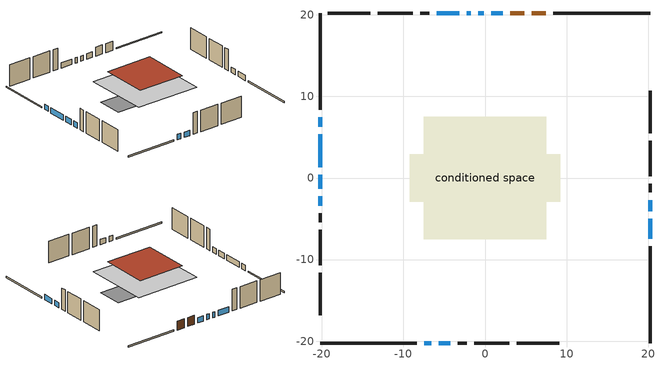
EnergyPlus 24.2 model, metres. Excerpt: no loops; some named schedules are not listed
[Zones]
conditioned space
 floor outside (Floor1 construction): -1.45,-1.45 -1.45,1.45 1.45,1.45 1.45,-1.45 z0
 floor adiabatic (AdiabaticFloorConstruction): -7.49,-7.49 -7.49,7.49 7.49,7.49 7.49,-7.49 z2.44
 floor foundation (Slab1 construction): -9.2,-2.89 -9.2,2.89 9.2,2.89 9.2,-2.89 z0
 wall outside (RimJoist1 construction): 20.22,20.22 8.37,20.22 / -20.22,-20.22 -8.37,-20.22 / -20.22,20.22 -20.22,8.37 / 20.22,-20.22 20.22,-8.37 z0:0.3
 wall outside (AdiabaticWallConstruction 1): 7.44,20.22 5.73,20.22 / 4.8,20.22 3.08,20.22 z0:2.03
 wall outside (AdiabaticWallConstruction): -20.22,7.45 -20.22,6.3 / -20.22,5.37 -20.22,1.31 / 2.15,20.22 0.78,20.22 / -0.15,20.22 -0.83,20.22 / -7.45,-20.22 -6.59,-20.22 / -20.22,0.38 -20.22,-1.34 / -1.76,20.22 -2.22,20.22 / -3.15,20.22 -5.89,20.22 / -5.66,-20.22 -4.29,-20.22 / 20.22,-7.44 20.22,-5.01 / 20.22,-4.08 20.22,-2.7 / -20.22,-2.27 -20.22,-3.41 z0:1.22
 wall outside (Wall1 construction): -6.82,20.22 -7.91,20.22 / -3.36,-20.22 -2.27,-20.22 / -20.22,-4.34 -20.22,-5.43 / 20.22,-1.78 20.22,-0.69 z0:4.88
 wall outside (Wall2 construction): -8.84,20.22 -13.16,20.22 / -1.34,-20.22 2.98,-20.22 / -20.22,-6.36 -20.22,-10.68 / 20.22,0.24 20.22,4.56 z0:4.88
 wall outside (Wall3 construction): -14.09,20.22 -19.29,20.22 / 3.91,-20.22 9.11,-20.22 / -20.22,-11.61 -20.22,-16.81 / 20.22,5.49 20.22,10.7 z0:4.88
 window (WindowConstruction): -20.22,7.44 -20.22,6.3 z0:1.22
 window (WindowConstruction 8): -20.22,5.37 -20.22,1.31 z0:1.22
 window (WindowConstruction 9): 2.15,20.22 0.78,20.22 z0:1.22
 window (WindowConstruction 10): -0.15,20.22 -0.83,20.22 z0:1.22
 window (WindowConstruction 11): -7.44,-20.22 -6.59,-20.22 z0:1.22
 window (WindowConstruction 1): -20.22,0.38 -20.22,-1.34 z0:1.22
 window (WindowConstruction 2): -1.76,20.22 -2.22,20.22 z0:1.22
 window (WindowConstruction 3): -3.15,20.22 -5.89,20.22 z0:1.22
 window (WindowConstruction 4): -5.66,-20.22 -4.29,-20.22 z0:1.22
 window (WindowConstruction 5): 20.22,-7.44 20.22,-5.01 z0:1.22
 window (WindowConstruction 6): 20.22,-4.08 20.22,-2.71 z0:1.22
 window (WindowConstruction 7): -20.22,-2.27 -20.22,-3.41 z0:1.22
 door (Door): 7.44,20.22 5.73,20.22 z0:2.03
 door (Door 1): 4.8,20.22 3.08,20.22 z0:2.03
 ceiling adiabatic (AdiabaticFloorConstruction): 7.49,-7.49 7.49,7.49 -7.49,7.49 -7.49,-7.49 z2.44
 roof outside (Roof1 construction): -5.44,5.44 -5.44,-5.44 5.44,-5.44 5.44,5.44 z4.88
[Building]
Building 1: Terrain=Suburbs
[Site:Location]
Vancouver Intl AP_BC: Latitude {deg}=49.19; Longitude {deg}=-123.18; Time Zone {hr}=-8; Elevation {m}=4; Keep Site Location Information=Yes
[Site:GroundTemperature:Shallow]
8.06451, 6.96315, 6.87495, 7.3976, 9.49575, 11.5841, 13.3946, 14.5416, 14.639, 13.7062, 11.9418, 9.91751
[Site:WaterMainsTemperature]
Calculation Method=Schedule; Temperature Schedule=mains temperature schedule
[Material] Roughness=Rough; Thermal Absorptance=0.9
Name | Thickness {m} | Conductivity {W/m-K} | Density {kg/m3} | Specific Heat {J/kg-K} | Solar Absorptance | Visible Absorptance
asphalt or fiberglass shingles | 0.00635 | 0.162714 | 1121.4 | 1465.45 | 0.4 | 0.4
concrete 4.0 in. | 0.1016 | 1.803125 | 2242.8 | 837.4 | 0.7 | 0.7
door material | 0.04445 | 0.0451087 | 512.64 | 1214.23 | 0.7 | 0.7
floor covering | 0.0127 | 9.015625 | 54.468 | 1339.84 | 0.6 | 0.6
floor covering 1 | 0.0127 | 0.0433444 | 54.468 | 1339.84 | 0.6 | 0.6
floor rigid ins; wall rigid ins | 0.512978 | 0.029427 | 32.04 | 1214.23 | 0.7 | 0.7
floor stud and cavity | 0.0889 | 0.452803 | 50.32683 | 1063.81 | 0.7 | 0.7
floor stud and cavity 1 | 0.1397 | 1.75129 | 37.0049 | 1207.88 | 0.7 | 0.7
furniture material conditioned space 1 | 0.1524 | 0.115458 | 640.8 | 1214.23 | 0.6 | 0.6
gypsum board | 0.0127 | 0.160291 | 801 | 837.4 | 0.6 | 0.6
osb sheathing 0.5 in. | 0.0127 | 0.115458 | 512.64 | 1214.23 | 0.7 | 0.7
osb sheathing 0.75 in. | 0.01905 | 0.115458 | 512.64 | 1214.23 | 0.7 | 0.7
osb sheathing 2.0 in. | 0.0508 | 0.115458 | 512.64 | 1214.23 | 0.7 | 0.7
rim joist stud and cavity | 0.0508 | 0.0451784 | 125.044 | 1163.47 | 0.6 | 0.6
roof stud and cavity | 0.2032 | 0.119346 | 78.34581 | 1123.46 | 0.7 | 0.7
wall stud and cavity | 0.1397 | 0.0890442 | 139.0536 | 1170.24 | 0.7 | 0.7
wall stud and cavity 1 | 0.1397 | 0.0883501 | 139.0536 | 1170.24 | 0.7 | 0.7
wall stud and cavity 2 | 0.1397 | 0.0912985 | 139.0536 | 1170.24 | 0.7 | 0.7
wall stud and cavity 3 | 0.0889 | 0.380278 | 52.3479 | 1209.89 | 0.7 | 0.7
wall stud and cavity 4 | 0.0889 | 0.391764 | 83.0341 | 1211.67 | 0.7 | 0.7
wood siding | 0.0254 | 0.102417 | 544.68 | 1172.36 | 0.4 | 0.4
wood siding 1; wood siding 2; wood siding 3 | 0.0254 | 0.102417 | 544.68 | 1172.36 | 0.7 | 0.7
[WindowMaterial:SimpleGlazingSystem]
Name | U-Factor {W/m2-K} | Solar Heat Gain Coefficient
WindowMaterial | 6.617709 | 0.78
WindowMaterial 1 | 6.59159 | 0.78
WindowMaterial 2 | 6.74774 | 0.74
WindowMaterial 3 | 6.58705 | 0.79
WindowMaterial 4 | 6.52743 | 0.8
WindowMaterial 5 | 6.48484 | 0.82
WindowMaterial 6 | 6.66654 | 0.76
WindowMaterial 7 | 6.63531 | 0.77
[Construction]
AdiabaticFloorConstruction: floor stud and cavity 1, floor rigid ins, osb sheathing 0.75 in., floor covering 1
AdiabaticWallConstruction: wood siding 2, wall rigid ins, wall stud and cavity 3, gypsum board
AdiabaticWallConstruction 1: wood siding 3, wall rigid ins, wall stud and cavity 3, gypsum board
Door; Door 1: door material
Floor1 construction: floor stud and cavity, floor covering
furniture construction conditioned space 1: furniture material conditioned space 1
PartitionWallConstruction: gypsum board, wall stud and cavity 4, gypsum board
RimJoist1 construction: wood siding 1, osb sheathing 2.0 in., rim joist stud and cavity
Roof1 construction: asphalt or fiberglass shingles, osb sheathing 0.75 in., roof stud and cavity, gypsum board
Slab1 construction: concrete 4.0 in.
Wall1 construction: wood siding, osb sheathing 0.5 in., wall stud and cavity, gypsum board
Wall2 construction: wood siding, osb sheathing 0.5 in., wall stud and cavity 1, gypsum board
Wall3 construction: wood siding, osb sheathing 0.5 in., wall stud and cavity 2, gypsum board
WindowConstruction; WindowConstruction 7: WindowMaterial
WindowConstruction 1: WindowMaterial 1
WindowConstruction 10: WindowMaterial 6
WindowConstruction 11: WindowMaterial 7
WindowConstruction 2: WindowMaterial 2
WindowConstruction 3; WindowConstruction 4; WindowConstruction 6; WindowConstruction 9: WindowMaterial 3
WindowConstruction 5: WindowMaterial 4
WindowConstruction 8: WindowMaterial 5
[Zone]
conditioned space: Multiplier=1; Volume {m3}=583.8; Part of Total Floor Area=Yes
[Space]
conditioned space 1: Zone=conditioned space; Volume {m3}=583.8
[SurfaceProperty:ExposedFoundationPerimeter]
Slab1: Exposed Perimeter Calculation Method=TotalExposedPerimeter; Total Exposed Perimeter {m}=48.363
[InternalMass] Zone or ZoneList=conditioned space; Space or SpaceList=conditioned space 1
Name | Construction | Surface Area {m2}
furniture mass conditioned space 1 | furniture construction conditioned space 1 | 135.732
partition wall mass | PartitionWallConstruction | 339.33
[Lights]
interior lighting: Zone or ZoneList or Space or SpaceList=conditioned space 1; Schedule=interior lighting schedule; Design Level Calculation Method=LightingLevel; Lighting Level {W}=343.2; Return Air Fraction=0; Fraction Radiant=0.6; Fraction Visible=0.2; Fraction Replaceable=1
[People]
occupants: Zone or ZoneList or Space or SpaceList=conditioned space 1; Number of People Schedule=occupants schedule; Number of People Calculation Method=People; Number of People=3; Fraction Radiant=0.314171; Sensible Heat Fraction=0.56303; Activity Level Schedule=occupants activity schedule; Carbon Dioxide Generation Rate {m3/s-W}=0; Enable ASHRAE 55 Comfort Warnings=No; Mean Radiant Temperature Calculation Type=EnclosureAveraged
[ElectricEquipment] Zone or ZoneList or Space or SpaceList=conditioned space 1; Design Level Calculation Method=EquipmentLevel
Name | Schedule | Design Level {W} | Fraction Latent | Fraction Radiant | Fraction Lost
clothes dryer | clothes dryer schedule | 140.772 | 0.015 | 0.081 | 0.85
clothes washer | clothes washer schedule | 32.1985 | 0.03 | 0.162 | 0.7
cooking range | cooking range schedule | 215.147 | 0.08 | 0.432 | 0.2
dishwasher | dishwasher schedule | 66.8632 | 0.3 | 0.18 | 0.4
fridge | fridge schedule | 72.9452 | 0 | 0.6 | 0
mech vent house fan | mech vent house fan schedule | 0 | 0 | 0 | 1
mech vent house fan cfis | mech vent house fan cfis schedule | 0 | 0 | 0 | 0
misc plug loads | misc plug loads schedule | 494.7 | 0.045 | 0.513 | 0.1
whole house fan | Always On Discrete | 0 | 0 | 0 | 1
[OtherEquipment] Zone or ZoneList or Space or SpaceList=conditioned space 1; Design Level Calculation Method=EquipmentLevel
Name | Fuel Type | Schedule | Design Level {W} | Fraction Latent | Fraction Radiant | Fraction Lost
clothes dryer 1 | Electricity | clothes dryer schedule | 0 | 0.015 | 0.081 | 0.85
cooking range 1 | Electricity | cooking range schedule | 0 | 0.08 | 0.432 | 0.2
general water use latent | None | general water use schedule | 62.594 | 1 | 0 | 0
general water use sensible | None | general water use schedule | -61.6891 | 0 | 0.6 | 0
mech vent house fan latent load | None | Always On Discrete | 0 | 1 | 0 | 0
mech vent house fan sensible load | None | Always On Discrete | 0 | 0 | 0 | 0
water heater energy adjustment1 | NaturalGas | Always On Discrete | 0.01 | 0 | 0 | 1
[ZoneInfiltration:DesignFlowRate] Zone or ZoneList or Space or SpaceList=conditioned space 1; Schedule=Always On Discrete; Design Flow Rate Calculation Method=Flow/Zone; Design Flow Rate {m3/s}=0
infil flow; natural vent flow; whole house fan flow
[Foundation:Kiva]
Foundation Kiva 1: Initial Indoor Air Temperature {C}=18; Wall Height Above Grade {m}=0.1016; Wall Depth Below Slab {m}=0.2032
[Foundation:Kiva:Settings]
Soil Conductivity {W/m-K}=0.849921; Soil Density {kg/m3}=1842.3; Soil Specific Heat {J/kg-K}=418.7; Ground Solar Absorptivity=0.9; Ground Thermal Absorptivity=0.9; Ground Surface Roughness {m}=0.03; Far-Field Width {m}=40; Deep-Ground Boundary Condition=ZeroFlux; Deep-Ground Depth {m}=40; Minimum Cell Dimension {m}=0.2; Maximum Cell Growth Coefficient=3; Simulation Timestep=Timestep
[Exterior:Lights]
exterior lighting: Schedule=exterior lighting schedule; Design Level {W}=75.6
[Schedule:Day:Interval]
interior lighting schedule day: No, 01:00, 0.108182, 04:00, 0.0901515, 05:00, 0.0991667, 06:00, 0.162273, 07:00, 0.270455, 08:00, 0.342576, 10:00, 0.369621, 11:00, 0.351591, 12:00, 0.333561, 13:00, 0.324545, 14:00, 0.31553, 15:00, 0.333561, 16:00, 0.369621, 17:00, 0.450758, 18:00, 0.585985, 19:00, 0.775303, 20:00, 0.955606, 21:00, 0.991667, 22:00, 0.712197, 23:00, 0.360606, 24:00, 0.162273
interior lighting schedule day 1: No, 01:00, 0.100909, 04:00, 0.0840909, 05:00, 0.0925, 06:00, 0.151364, 07:00, 0.252273, 08:00, 0.319545, 10:00, 0.344773, 11:00, 0.327955, 12:00, 0.311136, 13:00, 0.302727, 14:00, 0.294318, 15:00, 0.311136, 16:00, 0.344773, 17:00, 0.420455, 18:00, 0.546591, 19:00, 0.723182, 20:00, 0.891364, 21:00, 0.925, 22:00, 0.664318, 23:00, 0.336364, 24:00, 0.151364
interior lighting schedule day 2: No, 01:00, 0.0927273, 04:00, 0.0772727, 05:00, 0.085, 06:00, 0.139091, 07:00, 0.231818, 08:00, 0.293636, 10:00, 0.316818, 11:00, 0.301364, 12:00, 0.285909, 13:00, 0.278182, 14:00, 0.270455, 15:00, 0.285909, 16:00, 0.316818, 17:00, 0.386364, 18:00, 0.502273, 19:00, 0.664545, 20:00, 0.819091, 21:00, 0.85, 22:00, 0.610455, 23:00, 0.309091, 24:00, 0.139091
interior lighting schedule day 3: No, 01:00, 0.0845455, 04:00, 0.0704545, 05:00, 0.0775, 06:00, 0.126818, 07:00, 0.211364, 08:00, 0.267727, 10:00, 0.288864, 11:00, 0.274773, 12:00, 0.260682, 13:00, 0.253636, 14:00, 0.246591, 15:00, 0.260682, 16:00, 0.288864, 17:00, 0.352273, 18:00, 0.457955, 19:00, 0.605909, 20:00, 0.746818, 21:00, 0.775, 22:00, 0.556591, 23:00, 0.281818, 24:00, 0.126818
interior lighting schedule day 4: No, 01:00, 0.0763636, 04:00, 0.0636364, 05:00, 0.07, 06:00, 0.114545, 07:00, 0.190909, 08:00, 0.241818, 10:00, 0.260909, 11:00, 0.248182, 12:00, 0.235455, 13:00, 0.229091, 14:00, 0.222727, 15:00, 0.235455, 16:00, 0.260909, 17:00, 0.318182, 18:00, 0.413636, 19:00, 0.547273, 20:00, 0.674545, 21:00, 0.7, 22:00, 0.502727, 23:00, 0.254545, 24:00, 0.114545
interior lighting schedule day 5: No, 01:00, 0.0727273, 04:00, 0.0606061, 05:00, 0.0666667, 06:00, 0.109091, 07:00, 0.181818, 08:00, 0.230303, 10:00, 0.248485, 11:00, 0.236364, 12:00, 0.224242, 13:00, 0.218182, 14:00, 0.212121, 15:00, 0.224242, 16:00, 0.248485, 17:00, 0.30303, 18:00, 0.393939, 19:00, 0.521212, 20:00, 0.642424, 21:00, 0.666667, 22:00, 0.478788, 23:00, 0.242424, 24:00, 0.109091
interior lighting schedule day 6: No, 01:00, 0.0745455, 04:00, 0.0621212, 05:00, 0.0683333, 06:00, 0.111818, 07:00, 0.186364, 08:00, 0.236061, 10:00, 0.254697, 11:00, 0.242273, 12:00, 0.229848, 13:00, 0.223636, 14:00, 0.217424, 15:00, 0.229848, 16:00, 0.254697, 17:00, 0.310606, 18:00, 0.403788, 19:00, 0.534242, 20:00, 0.658485, 21:00, 0.683333, 22:00, 0.490758, 23:00, 0.248485, 24:00, 0.111818
interior lighting schedule default day: No, 24:00, 0
[Schedule:Week:Daily]
interior lighting schedule Week Rule - Jan1-Jan27: interior lighting schedule day, interior lighting schedule day, interior lighting schedule day, interior lighting schedule day, interior lighting schedule day, interior lighting schedule day, interior lighting schedule day, interior lighting schedule default day, interior lighting schedule default day, interior lighting schedule default day, interior lighting schedule default day, interior lighting schedule default day
interior lighting schedule Week Rule - Jan28-Feb3: interior lighting schedule day, interior lighting schedule day, interior lighting schedule day, interior lighting schedule day, interior lighting schedule day 1, interior lighting schedule day 1, interior lighting schedule day 1, interior lighting schedule default day, interior lighting schedule default day, interior lighting schedule default day, interior lighting schedule default day, interior lighting schedule default day
interior lighting schedule Week Rule - Feb4-Feb24: interior lighting schedule day 1, interior lighting schedule day 1, interior lighting schedule day 1, interior lighting schedule day 1, interior lighting schedule day 1, interior lighting schedule day 1, interior lighting schedule day 1, interior lighting schedule default day, interior lighting schedule default day, interior lighting schedule default day, interior lighting schedule default day, interior lighting schedule default day
interior lighting schedule Week Rule - Feb25-Mar3: interior lighting schedule day 1, interior lighting schedule day 1, interior lighting schedule day 1, interior lighting schedule day 1, interior lighting schedule day 2, interior lighting schedule day 2, interior lighting schedule day 2, interior lighting schedule default day, interior lighting schedule default day, interior lighting schedule default day, interior lighting schedule default day, interior lighting schedule default day
interior lighting schedule Week Rule - Mar4-Mar31: interior lighting schedule day 2, interior lighting schedule day 2, interior lighting schedule day 2, interior lighting schedule day 2, interior lighting schedule day 2, interior lighting schedule day 2, interior lighting schedule day 2, interior lighting schedule default day, interior lighting schedule default day, interior lighting schedule default day, interior lighting schedule default day, interior lighting schedule default day
interior lighting schedule Week Rule - Apr1-Apr28: interior lighting schedule day 3, interior lighting schedule day 3, interior lighting schedule day 3, interior lighting schedule day 3, interior lighting schedule day 3, interior lighting schedule day 3, interior lighting schedule day 3, interior lighting schedule default day, interior lighting schedule default day, interior lighting schedule default day, interior lighting schedule default day, interior lighting schedule default day
interior lighting schedule Week Rule - Apr29-May5: interior lighting schedule day 3, interior lighting schedule day 3, interior lighting schedule day 4, interior lighting schedule day 4, interior lighting schedule day 4, interior lighting schedule day 4, interior lighting schedule day 4, interior lighting schedule default day, interior lighting schedule default day, interior lighting schedule default day, interior lighting schedule default day, interior lighting schedule default day
interior lighting schedule Week Rule - May6-May26: interior lighting schedule day 4, interior lighting schedule day 4, interior lighting schedule day 4, interior lighting schedule day 4, interior lighting schedule day 4, interior lighting schedule day 4, interior lighting schedule day 4, interior lighting schedule default day, interior lighting schedule default day, interior lighting schedule default day, interior lighting schedule default day, interior lighting schedule default day
interior lighting schedule Week Rule - May27-Jun2: interior lighting schedule day 4, interior lighting schedule day 4, interior lighting schedule day 4, interior lighting schedule day 4, interior lighting schedule day 4, interior lighting schedule day 5, interior lighting schedule day 5, interior lighting schedule default day, interior lighting schedule default day, interior lighting schedule default day, interior lighting schedule default day, interior lighting schedule default day
interior lighting schedule Week Rule - Jun3-Jun30: interior lighting schedule day 5, interior lighting schedule day 5, interior lighting schedule day 5, interior lighting schedule day 5, interior lighting schedule day 5, interior lighting schedule day 5, interior lighting schedule day 5, interior lighting schedule default day, interior lighting schedule default day, interior lighting schedule default day, interior lighting schedule default day, interior lighting schedule default day
interior lighting schedule Week Rule - Jul1-Jul28: interior lighting schedule day 6, interior lighting schedule day 6, interior lighting schedule day 6, interior lighting schedule day 6, interior lighting schedule day 6, interior lighting schedule day 6, interior lighting schedule day 6, interior lighting schedule default day, interior lighting schedule default day, interior lighting schedule default day, interior lighting schedule default day, interior lighting schedule default day
interior lighting schedule Week Rule - Jul29-Aug4: interior lighting schedule day 6, interior lighting schedule day 6, interior lighting schedule day 6, interior lighting schedule day 7, interior lighting schedule day 7, interior lighting schedule day 7, interior lighting schedule day 7, interior lighting schedule default day, interior lighting schedule default day, interior lighting schedule default day, interior lighting schedule default day, interior lighting schedule default day
interior lighting schedule Week Rule - Aug5-Aug25: interior lighting schedule day 7, interior lighting schedule day 7, interior lighting schedule day 7, interior lighting schedule day 7, interior lighting schedule day 7, interior lighting schedule day 7, interior lighting schedule day 7, interior lighting schedule default day, interior lighting schedule default day, interior lighting schedule default day, interior lighting schedule default day, interior lighting schedule default day
interior lighting schedule Week Rule - Aug26-Sep1: interior lighting schedule day 7, interior lighting schedule day 7, interior lighting schedule day 7, interior lighting schedule day 7, interior lighting schedule day 7, interior lighting schedule day 7, interior lighting schedule day 8, interior lighting schedule default day, interior lighting schedule default day, interior lighting schedule default day, interior lighting schedule default day, interior lighting schedule default day
interior lighting schedule Week Rule - Sep2-Sep29: interior lighting schedule day 8, interior lighting schedule day 8, interior lighting schedule day 8, interior lighting schedule day 8, interior lighting schedule day 8, interior lighting schedule day 8, interior lighting schedule day 8, interior lighting schedule default day, interior lighting schedule default day, interior lighting schedule default day, interior lighting schedule default day, interior lighting schedule default day
interior lighting schedule Week Rule - Sep30-Oct6: interior lighting schedule day 8, interior lighting schedule day 9, interior lighting schedule day 9, interior lighting schedule day 9, interior lighting schedule day 9, interior lighting schedule day 9, interior lighting schedule day 9, interior lighting schedule default day, interior lighting schedule default day, interior lighting schedule default day, interior lighting schedule default day, interior lighting schedule default day
interior lighting schedule Week Rule - Oct7-Oct27: interior lighting schedule day 9, interior lighting schedule day 9, interior lighting schedule day 9, interior lighting schedule day 9, interior lighting schedule day 9, interior lighting schedule day 9, interior lighting schedule day 9, interior lighting schedule default day, interior lighting schedule default day, interior lighting schedule default day, interior lighting schedule default day, interior lighting schedule default day
interior lighting schedule Week Rule - Oct28-Nov3: interior lighting schedule day 9, interior lighting schedule day 9, interior lighting schedule day 9, interior lighting schedule day 9, interior lighting schedule day 10, interior lighting schedule day 10, interior lighting schedule day 10, interior lighting schedule default day, interior lighting schedule default day, interior lighting schedule default day, interior lighting schedule default day, interior lighting schedule default day
interior lighting schedule Week Rule - Nov4-Nov24: interior lighting schedule day 10, interior lighting schedule day 10, interior lighting schedule day 10, interior lighting schedule day 10, interior lighting schedule day 10, interior lighting schedule day 10, interior lighting schedule day 10, interior lighting schedule default day, interior lighting schedule default day, interior lighting schedule default day, interior lighting schedule default day, interior lighting schedule default day
interior lighting schedule Week Rule - Nov25-Dec1: interior lighting schedule day 10, interior lighting schedule day 10, interior lighting schedule day 10, interior lighting schedule day 10, interior lighting schedule day 10, interior lighting schedule day 10, interior lighting schedule day 11, interior lighting schedule default day, interior lighting schedule default day, interior lighting schedule default day, interior lighting schedule default day, interior lighting schedule default day
interior lighting schedule Week Rule - Dec2-Dec31: interior lighting schedule day 11, interior lighting schedule day 11, interior lighting schedule day 11, interior lighting schedule day 11, interior lighting schedule day 11, interior lighting schedule day 11, interior lighting schedule day 11, interior lighting schedule default day, interior lighting schedule default day, interior lighting schedule default day, interior lighting schedule default day, interior lighting schedule default day
occupants schedule Week Rule - Jan1-Dec31: occupants schedule day, occupants schedule day, occupants schedule day, occupants schedule day, occupants schedule day, occupants schedule day, occupants schedule day, occupants schedule default day, occupants schedule default day, occupants schedule default day, occupants schedule default day, occupants schedule default day
clothes dryer schedule Week Rule - Jan1-Dec31: clothes dryer schedule day, clothes dryer schedule day, clothes dryer schedule day, clothes dryer schedule day, clothes dryer schedule day, clothes dryer schedule day, clothes dryer schedule day, clothes dryer schedule default day, clothes dryer schedule default day, clothes dryer schedule default day, clothes dryer schedule default day, clothes dryer schedule default day
clothes washer schedule Week Rule - Jan1-Dec31: clothes washer schedule day, clothes washer schedule day, clothes washer schedule day, clothes washer schedule day, clothes washer schedule day, clothes washer schedule day, clothes washer schedule day, clothes washer schedule default day, clothes washer schedule default day, clothes washer schedule default day, clothes washer schedule default day, clothes washer schedule default day
cooking range schedule Week Rule - Jan1-Dec31: cooking range schedule day, cooking range schedule day, cooking range schedule day, cooking range schedule day, cooking range schedule day, cooking range schedule day, cooking range schedule day, cooking range schedule default day, cooking range schedule default day, cooking range schedule default day, cooking range schedule default day, cooking range schedule default day
dishwasher schedule Week Rule - Jan1-Dec31: dishwasher schedule day, dishwasher schedule day, dishwasher schedule day, dishwasher schedule day, dishwasher schedule day, dishwasher schedule day, dishwasher schedule day, dishwasher schedule default day, dishwasher schedule default day, dishwasher schedule default day, dishwasher schedule default day, dishwasher schedule default day
misc plug loads schedule Week Rule - Jan1-Dec31: misc plug loads schedule day, misc plug loads schedule day, misc plug loads schedule day, misc plug loads schedule day, misc plug loads schedule day, misc plug loads schedule day, misc plug loads schedule day, misc plug loads schedule default day, misc plug loads schedule default day, misc plug loads schedule default day, misc plug loads schedule default day, misc plug loads schedule default day
general water use schedule Week Rule - Jan1-Dec31: general water use schedule day, general water use schedule day, general water use schedule day, general water use schedule day, general water use schedule day, general water use schedule day, general water use schedule day, general water use schedule default day, general water use schedule default day, general water use schedule default day, general water use schedule default day, general water use schedule default day
exterior lighting schedule Week Rule - Jan1-Jan27: exterior lighting schedule day, exterior lighting schedule day, exterior lighting schedule day, exterior lighting schedule day, exterior lighting schedule day, exterior lighting schedule day, exterior lighting schedule day, exterior lighting schedule default day, exterior lighting schedule default day, exterior lighting schedule default day, exterior lighting schedule default day, exterior lighting schedule default day
exterior lighting schedule Week Rule - Jan28-Feb3: exterior lighting schedule day, exterior lighting schedule day, exterior lighting schedule day, exterior lighting schedule day, exterior lighting schedule day 1, exterior lighting schedule day 1, exterior lighting schedule day 1, exterior lighting schedule default day, exterior lighting schedule default day, exterior lighting schedule default day, exterior lighting schedule default day, exterior lighting schedule default day
exterior lighting schedule Week Rule - Feb4-Feb24: exterior lighting schedule day 1, exterior lighting schedule day 1, exterior lighting schedule day 1, exterior lighting schedule day 1, exterior lighting schedule day 1, exterior lighting schedule day 1, exterior lighting schedule day 1, exterior lighting schedule default day, exterior lighting schedule default day, exterior lighting schedule default day, exterior lighting schedule default day, exterior lighting schedule default day
exterior lighting schedule Week Rule - Feb25-Mar3: exterior lighting schedule day 1, exterior lighting schedule day 1, exterior lighting schedule day 1, exterior lighting schedule day 1, exterior lighting schedule day 2, exterior lighting schedule day 2, exterior lighting schedule day 2, exterior lighting schedule default day, exterior lighting schedule default day, exterior lighting schedule default day, exterior lighting schedule default day, exterior lighting schedule default day
exterior lighting schedule Week Rule - Mar4-Mar31: exterior lighting schedule day 2, exterior lighting schedule day 2, exterior lighting schedule day 2, exterior lighting schedule day 2, exterior lighting schedule day 2, exterior lighting schedule day 2, exterior lighting schedule day 2, exterior lighting schedule default day, exterior lighting schedule default day, exterior lighting schedule default day, exterior lighting schedule default day, exterior lighting schedule default day
exterior lighting schedule Week Rule - Apr1-Apr28: exterior lighting schedule day 3, exterior lighting schedule day 3, exterior lighting schedule day 3, exterior lighting schedule day 3, exterior lighting schedule day 3, exterior lighting schedule day 3, exterior lighting schedule day 3, exterior lighting schedule default day, exterior lighting schedule default day, exterior lighting schedule default day, exterior lighting schedule default day, exterior lighting schedule default day
exterior lighting schedule Week Rule - Apr29-May5: exterior lighting schedule day 3, exterior lighting schedule day 3, exterior lighting schedule day 4, exterior lighting schedule day 4, exterior lighting schedule day 4, exterior lighting schedule day 4, exterior lighting schedule day 4, exterior lighting schedule default day, exterior lighting schedule default day, exterior lighting schedule default day, exterior lighting schedule default day, exterior lighting schedule default day
exterior lighting schedule Week Rule - May6-May26: exterior lighting schedule day 4, exterior lighting schedule day 4, exterior lighting schedule day 4, exterior lighting schedule day 4, exterior lighting schedule day 4, exterior lighting schedule day 4, exterior lighting schedule day 4, exterior lighting schedule default day, exterior lighting schedule default day, exterior lighting schedule default day, exterior lighting schedule default day, exterior lighting schedule default day
exterior lighting schedule Week Rule - May27-Jun2: exterior lighting schedule day 4, exterior lighting schedule day 4, exterior lighting schedule day 4, exterior lighting schedule day 4, exterior lighting schedule day 4, exterior lighting schedule day 5, exterior lighting schedule day 5, exterior lighting schedule default day, exterior lighting schedule default day, exterior lighting schedule default day, exterior lighting schedule default day, exterior lighting schedule default day
exterior lighting schedule Week Rule - Jun3-Jun30: exterior lighting schedule day 5, exterior lighting schedule day 5, exterior lighting schedule day 5, exterior lighting schedule day 5, exterior lighting schedule day 5, exterior lighting schedule day 5, exterior lighting schedule day 5, exterior lighting schedule default day, exterior lighting schedule default day, exterior lighting schedule default day, exterior lighting schedule default day, exterior lighting schedule default day
exterior lighting schedule Week Rule - Jul1-Jul28: exterior lighting schedule day 6, exterior lighting schedule day 6, exterior lighting schedule day 6, exterior lighting schedule day 6, exterior lighting schedule day 6, exterior lighting schedule day 6, exterior lighting schedule day 6, exterior lighting schedule default day, exterior lighting schedule default day, exterior lighting schedule default day, exterior lighting schedule default day, exterior lighting schedule default day
exterior lighting schedule Week Rule - Jul29-Aug4: exterior lighting schedule day 6, exterior lighting schedule day 6, exterior lighting schedule day 6, exterior lighting schedule day 7, exterior lighting schedule day 7, exterior lighting schedule day 7, exterior lighting schedule day 7, exterior lighting schedule default day, exterior lighting schedule default day, exterior lighting schedule default day, exterior lighting schedule default day, exterior lighting schedule default day
exterior lighting schedule Week Rule - Aug5-Aug25: exterior lighting schedule day 7, exterior lighting schedule day 7, exterior lighting schedule day 7, exterior lighting schedule day 7, exterior lighting schedule day 7, exterior lighting schedule day 7, exterior lighting schedule day 7, exterior lighting schedule default day, exterior lighting schedule default day, exterior lighting schedule default day, exterior lighting schedule default day, exterior lighting schedule default day
exterior lighting schedule Week Rule - Aug26-Sep1: exterior lighting schedule day 7, exterior lighting schedule day 7, exterior lighting schedule day 7, exterior lighting schedule day 7, exterior lighting schedule day 7, exterior lighting schedule day 7, exterior lighting schedule day 8, exterior lighting schedule default day, exterior lighting schedule default day, exterior lighting schedule default day, exterior lighting schedule default day, exterior lighting schedule default day
exterior lighting schedule Week Rule - Sep2-Sep29: exterior lighting schedule day 8, exterior lighting schedule day 8, exterior lighting schedule day 8, exterior lighting schedule day 8, exterior lighting schedule day 8, exterior lighting schedule day 8, exterior lighting schedule day 8, exterior lighting schedule default day, exterior lighting schedule default day, exterior lighting schedule default day, exterior lighting schedule default day, exterior lighting schedule default day
exterior lighting schedule Week Rule - Sep30-Oct6: exterior lighting schedule day 8, exterior lighting schedule day 9, exterior lighting schedule day 9, exterior lighting schedule day 9, exterior lighting schedule day 9, exterior lighting schedule day 9, exterior lighting schedule day 9, exterior lighting schedule default day, exterior lighting schedule default day, exterior lighting schedule default day, exterior lighting schedule default day, exterior lighting schedule default day
exterior lighting schedule Week Rule - Oct7-Oct27: exterior lighting schedule day 9, exterior lighting schedule day 9, exterior lighting schedule day 9, exterior lighting schedule day 9, exterior lighting schedule day 9, exterior lighting schedule day 9, exterior lighting schedule day 9, exterior lighting schedule default day, exterior lighting schedule default day, exterior lighting schedule default day, exterior lighting schedule default day, exterior lighting schedule default day
exterior lighting schedule Week Rule - Oct28-Nov3: exterior lighting schedule day 9, exterior lighting schedule day 9, exterior lighting schedule day 9, exterior lighting schedule day 9, exterior lighting schedule day 10, exterior lighting schedule day 10, exterior lighting schedule day 10, exterior lighting schedule default day, exterior lighting schedule default day, exterior lighting schedule default day, exterior lighting schedule default day, exterior lighting schedule default day
exterior lighting schedule Week Rule - Nov4-Nov24: exterior lighting schedule day 10, exterior lighting schedule day 10, exterior lighting schedule day 10, exterior lighting schedule day 10, exterior lighting schedule day 10, exterior lighting schedule day 10, exterior lighting schedule day 10, exterior lighting schedule default day, exterior lighting schedule default day, exterior lighting schedule default day, exterior lighting schedule default day, exterior lighting schedule default day
exterior lighting schedule Week Rule - Nov25-Dec1: exterior lighting schedule day 10, exterior lighting schedule day 10, exterior lighting schedule day 10, exterior lighting schedule day 10, exterior lighting schedule day 10, exterior lighting schedule day 10, exterior lighting schedule day 11, exterior lighting schedule default day, exterior lighting schedule default day, exterior lighting schedule default day, exterior lighting schedule default day, exterior lighting schedule default day
exterior lighting schedule Week Rule - Dec2-Dec31: exterior lighting schedule day 11, exterior lighting schedule day 11, exterior lighting schedule day 11, exterior lighting schedule day 11, exterior lighting schedule day 11, exterior lighting schedule day 11, exterior lighting schedule day 11, exterior lighting schedule default day, exterior lighting schedule default day, exterior lighting schedule default day, exterior lighting schedule default day, exterior lighting schedule default day
[Schedule:Year]
interior lighting schedule: interior lighting schedule Week Rule - Jan1-Jan27, 1, 1, 1, 27, interior lighting schedule Week Rule - Jan28-Feb3, 1, 28, 2, 3, interior lighting schedule Week Rule - Feb4-Feb24, 2, 4, 2, 24, interior lighting schedule Week Rule - Feb25-Mar3, 2, 25, 3, 3, interior lighting schedule Week Rule - Mar4-Mar31, 3, 4, 3, 31, interior lighting schedule Week Rule - Apr1-Apr28, 4, 1, 4, 28, interior lighting schedule Week Rule - Apr29-May5, 4, 29, 5, 5, interior lighting schedule Week Rule - May6-May26, 5, 6, 5, 26, interior lighting schedule Week Rule - May27-Jun2, 5, 27, 6, 2, interior lighting schedule Week Rule - Jun3-Jun30, 6, 3, 6, 30, interior lighting schedule Week Rule - Jul1-Jul28, 7, 1, 7, 28, interior lighting schedule Week Rule - Jul29-Aug4, 7, 29, 8, 4, interior lighting schedule Week Rule - Aug5-Aug25, 8, 5, 8, 25, interior lighting schedule Week Rule - Aug26-Sep1, 8, 26, 9, 1, interior lighting schedule Week Rule - Sep2-Sep29, 9, 2, 9, 29, interior lighting schedule Week Rule - Sep30-Oct6, 9, 30, 10, 6, interior lighting schedule Week Rule - Oct7-Oct27, 10, 7, 10, 27, interior lighting schedule Week Rule - Oct28-Nov3, 10, 28, 11, 3, interior lighting schedule Week Rule - Nov4-Nov24, 11, 4, 11, 24, interior lighting schedule Week Rule - Nov25-Dec1, 11, 25, 12, 1, interior lighting schedule Week Rule - Dec2-Dec31, 12, 2, 12, 31
occupants schedule: occupants schedule Week Rule - Jan1-Dec31, 1, 1, 12, 31
clothes dryer schedule: clothes dryer schedule Week Rule - Jan1-Dec31, 1, 1, 12, 31
clothes washer schedule: clothes washer schedule Week Rule - Jan1-Dec31, 1, 1, 12, 31
cooking range schedule: cooking range schedule Week Rule - Jan1-Dec31, 1, 1, 12, 31
dishwasher schedule: dishwasher schedule Week Rule - Jan1-Dec31, 1, 1, 12, 31
misc plug loads schedule: misc plug loads schedule Week Rule - Jan1-Dec31, 1, 1, 12, 31
general water use schedule: general water use schedule Week Rule - Jan1-Dec31, 1, 1, 12, 31
exterior lighting schedule: exterior lighting schedule Week Rule - Jan1-Jan27, 1, 1, 1, 27, exterior lighting schedule Week Rule - Jan28-Feb3, 1, 28, 2, 3, exterior lighting schedule Week Rule - Feb4-Feb24, 2, 4, 2, 24, exterior lighting schedule Week Rule - Feb25-Mar3, 2, 25, 3, 3, exterior lighting schedule Week Rule - Mar4-Mar31, 3, 4, 3, 31, exterior lighting schedule Week Rule - Apr1-Apr28, 4, 1, 4, 28, exterior lighting schedule Week Rule - Apr29-May5, 4, 29, 5, 5, exterior lighting schedule Week Rule - May6-May26, 5, 6, 5, 26, exterior lighting schedule Week Rule - May27-Jun2, 5, 27, 6, 2, exterior lighting schedule Week Rule - Jun3-Jun30, 6, 3, 6, 30, exterior lighting schedule Week Rule - Jul1-Jul28, 7, 1, 7, 28, exterior lighting schedule Week Rule - Jul29-Aug4, 7, 29, 8, 4, exterior lighting schedule Week Rule - Aug5-Aug25, 8, 5, 8, 25, exterior lighting schedule Week Rule - Aug26-Sep1, 8, 26, 9, 1, exterior lighting schedule Week Rule - Sep2-Sep29, 9, 2, 9, 29, exterior lighting schedule Week Rule - Sep30-Oct6, 9, 30, 10, 6, exterior lighting schedule Week Rule - Oct7-Oct27, 10, 7, 10, 27, exterior lighting schedule Week Rule - Oct28-Nov3, 10, 28, 11, 3, exterior lighting schedule Week Rule - Nov4-Nov24, 11, 4, 11, 24, exterior lighting schedule Week Rule - Nov25-Dec1, 11, 25, 12, 1, exterior lighting schedule Week Rule - Dec2-Dec31, 12, 2, 12, 31
[Schedule:Constant]
Name | Hourly Value
occupants activity schedule | 117.228
fridge schedule | 0
mech vent house fan schedule; mech vent house fan cfis schedule; Always On Discrete | 1
[Schedule:Compact]
mains temperature schedule: Through: 01/01, For: AllDays, Until: 24:00, 11.375, Through: 01/02, For: AllDays, Until: 24:00, 11.3367, Through: 01/03, For: AllDays, Until: 24:00, 11.2994, Through: 01/04, For: AllDays, Until: 24:00, 11.2628, Through: 01/05, For: AllDays, Until: 24:00, 11.2267, Through: 01/06, For: AllDays, Until: 24:00, 11.1917, Through: 01/07, For: AllDays, Until: 24:00, 11.1578, Through: 01/08, For: AllDays, Until: 24:00, 11.1244, Through: 01/09, For: AllDays, Until: 24:00, 11.0917, Through: 01/10, For: AllDays, Until: 24:00, 11.06, Through: 01/11, For: AllDays, Until: 24:00, 11.0289, Through: 01/12, For: AllDays, Until: 24:00, 10.9989, Through: 01/13, For: AllDays, Until: 24:00, 10.97, Through: 01/14, For: AllDays, Until: 24:00, 10.9417, Through: 01/15, For: AllDays, Until: 24:00, 10.9139, Through: 01/16, For: AllDays, Until: 24:00, 10.8878, Through: 01/17, For: AllDays, Until: 24:00, 10.8622, Through: 01/18, For: AllDays, Until: 24:00, 10.8372, Through: 01/19, For: AllDays, Until: 24:00, 10.8133, Through: 01/20, For: AllDays, Until: 24:00, 10.7906, Through: 01/21, For: AllDays, Until: 24:00, 10.7683, Through: 01/22, For: AllDays, Until: 24:00, 10.7478, Through: 01/23, For: AllDays, Until: 24:00, 10.7272, Through: 01/24, For: AllDays, Until: 24:00, 10.7083, Through: 01/25, For: AllDays, Until: 24:00, 10.69, Through: 01/26, For: AllDays, Until: 24:00, 10.6728, Through: 01/27, For: AllDays, Until: 24:00, 10.6567, Through: 01/28, For: AllDays, Until: 24:00, 10.6411, Through: 01/29, For: AllDays, Until: 24:00, 10.6267, Through: 01/30, For: AllDays, Until: 24:00, 10.6133, Through: 01/31, For: AllDays, Until: 24:00, 10.6011, Through: 02/01, For: AllDays, Until: 24:00, 10.59, Through: 02/02, For: AllDays, Until: 24:00, 10.5794, Through: 02/03, For: AllDays, Until: 24:00, 10.57, Through: 02/04, For: AllDays, Until: 24:00, 10.5617, Through: 02/05, For: AllDays, Until: 24:00, 10.5539, Through: 02/06, For: AllDays, Until: 24:00, 10.5478, Through: 02/07, For: AllDays, Until: 24:00, 10.5422, Through: 02/08, For: AllDays, Until: 24:00, 10.5378, Through: 02/09, For: AllDays, Until: 24:00, 10.5339, Through: 02/10, For: AllDays, Until: 24:00, 10.5317, Through: 02/11, For: AllDays, Until: 24:00, 10.53, Through: 02/12, For: AllDays, Until: 24:00, 10.53, Through: 02/13, For: AllDays, Until: 24:00, 10.5306, Through: 02/14, For: AllDays, Until: 24:00, 10.5317, Through: 02/15, For: AllDays, Until: 24:00, 10.5344, Through: 02/16, For: AllDays, Until: 24:00, 10.5378, Through: 02/17, For: AllDays, Until: 24:00, 10.5428, Through: 02/18, For: AllDays, Until: 24:00, 10.5483, Through: 02/19, For: AllDays, Until: 24:00, 10.5544, Through: 02/20, For: AllDays, Until: 24:00, 10.5622, Through: 02/21, For: AllDays, Until: 24:00, 10.5706, Through: 02/22, For: AllDays, Until: 24:00, 10.5806, Through: 02/23, For: AllDays, Until: 24:00, 10.5911, Through: 02/24, For: AllDays, Until: 24:00, 10.6022, Through: 02/25, For: AllDays, Until: 24:00, 10.615, Through: 02/26, For: AllDays, Until: 24:00, 10.6283, Through: 02/27, For: AllDays, Until: 24:00, 10.6428, Through: 02/28, For: AllDays, Until: 24:00, 10.6583, Through: 03/01, For: AllDays, Until: 24:00, 10.6744, Through: 03/02, For: AllDays, Until: 24:00, 10.6917, Through: 03/03, For: AllDays, Until: 24:00, 10.71, Through: 03/04, For: AllDays, Until: 24:00, 10.7294, Through: 03/05, For: AllDays, Until: 24:00, 10.7494, Through: 03/06, For: AllDays, Until: 24:00, 10.7706, Through: 03/07, For: AllDays, Until: 24:00, 10.7928, Through: 03/08, For: AllDays, Until: 24:00, 10.8161, Through: 03/09, For: AllDays, Until: 24:00, 10.84, Through: 03/10, For: AllDays, Until: 24:00, 10.8644, Through: 03/11, For: AllDays, Until: 24:00, 10.8906, Through: 03/12, For: AllDays, Until: 24:00, 10.9167, Through: 03/13, For: AllDays, Until: 24:00, 10.9444, Through: 03/14, For: AllDays, Until: 24:00, 10.9728, Through: 03/15, For: AllDays, Until: 24:00, 11.0022, Through: 03/16, For: AllDays, Until: 24:00, 11.0322, Through: 03/17, For: AllDays, Until: 24:00, 11.0633, Through: 03/18, For: AllDays, Until: 24:00, 11.095, Through: 03/19, For: AllDays, Until: 24:00, 11.1278, Through: 03/20, For: AllDays, Until: 24:00, 11.1611, Through: 03/21, For: AllDays, Until: 24:00, 11.1956, Through: 03/22, For: AllDays, Until: 24:00, 11.2306, Through: 03/23, For: AllDays, Until: 24:00, 11.2667, Through: 03/24, For: AllDays, Until: 24:00, 11.3033, Through: 03/25, For: AllDays, Until: 24:00, 11.3406, Through: 03/26, For: AllDays, Until: 24:00, 11.3789, Through: 03/27, For: AllDays, Until: 24:00, 11.4178, Through: 03/28, For: AllDays, Until: 24:00, 11.4572, Through: 03/29, For: AllDays, Until: 24:00, 11.4978, Through: 03/30, For: AllDays, Until: 24:00, 11.5389, Through: 03/31, For: AllDays, Until: 24:00, 11.5811, Through: 04/01, For: AllDays, Until: 24:00, 11.6233, Through: 04/02, For: AllDays, Until: 24:00, 11.6667, Through: 04/03, For: AllDays, Until: 24:00, 11.7106, Through: 04/04, For: AllDays, Until: 24:00, 11.755, Through: 04/05, For: AllDays, Until: 24:00, 11.8006, Through: 04/06, For: AllDays, Until: 24:00, 11.8461, Through: 04/07, For: AllDays, Until: 24:00, 11.8928, Through: 04/08, For: AllDays, Until: 24:00, 11.9394, Through: 04/09, For: AllDays, Until: 24:00, 11.9872, Through: 04/10, For: AllDays, Until: 24:00, 12.0356, Through: 04/11, For: AllDays, Until: 24:00, 12.0844, Through: 04/12, For: AllDays, Until: 24:00, 12.1333, Through: 04/13, For: AllDays, Until: 24:00, 12.1833, Through: 04/14, For: AllDays, Until: 24:00, 12.2339, Through: 04/15, For: AllDays, Until: 24:00, 12.2844, Through: 04/16, For: AllDays, Until: 24:00, 12.3361, Through: 04/17, For: AllDays, Until: 24:00, 12.3878, Through: 04/18, For: AllDays, Until: 24:00, 12.44, Through: 04/19, For: AllDays, Until: 24:00, 12.4928, Through: 04/20, For: AllDays, Until: 24:00, 12.5456, Through: 04/21, For: AllDays, Until: 24:00, 12.5994, Through: 04/22, For: AllDays, Until: 24:00, 12.6533, Through: 04/23, For: AllDays, Until: 24:00, 12.7072, Through: 04/24, For: AllDays, Until: 24:00, 12.7622, Through: 04/25, For: AllDays, Until: 24:00, 12.8172, Through: 04/26, For: AllDays, Until: 24:00, 12.8722, Through: 04/27, For: AllDays, Until: 24:00, 12.9278, Through: 04/28, For: AllDays, Until: 24:00, 12.9839, Through: 04/29, For: AllDays, Until: 24:00, 13.04, Through: 04/30, For: AllDays, Until: 24:00, 13.0961, Through: 05/01, For: AllDays, Until: 24:00, 13.1533, Through: 05/02, For: AllDays, Until: 24:00, 13.21, Through: 05/03, For: AllDays, Until: 24:00, 13.2672, Through: 05/04, For: AllDays, Until: 24:00, 13.3244, Through: 05/05, For: AllDays, Until: 24:00, 13.3817, Through: 05/06, For: AllDays, Until: 24:00, 13.4394, Through: 05/07, For: AllDays, Until: 24:00, 13.4972, Through: 05/08, For: AllDays, Until: 24:00, 13.555, Through: 05/09, For: AllDays, Until: 24:00, 13.6133, Through: 05/10, For: AllDays, Until: 24:00, 13.6711, Through: 05/11, For: AllDays, Until: 24:00, 13.7294, Through: 05/12, For: AllDays, Until: 24:00, 13.7878, Through: 05/13, For: AllDays, Until: 24:00, 13.8461, Through: 05/14, For: AllDays, Until: 24:00, 13.9044, Through: 05/15, For: AllDays, Until: 24:00, 13.9628, Through: 05/16, For: AllDays, Until: 24:00, 14.0211, Through: 05/17, For: AllDays, Until: 24:00, 14.0789, Through: 05/18, For: AllDays, Until: 24:00, 14.1372, Through: 05/19, For: AllDays, Until: 24:00, 14.1956, Through: 05/20, For: AllDays, Until: 24:00, 14.2533, Through: 05/21, For: AllDays, Until: 24:00, 14.3117, Through: 05/22, For: AllDays, Until: 24:00, 14.3694, Through: 05/23, For: AllDays, Until: 24:00, 14.4272, Through: 05/24, For: AllDays, Until: 24:00, 14.4844, Through: 05/25, For: AllDays, Until: 24:00, 14.5422, Through: 05/26, For: AllDays, Until: 24:00, 14.5994, Through: 05/27, For: AllDays, Until: 24:00, 14.6561, Through: 05/28, For: AllDays, Until: 24:00, 14.7128, Through: 05/29, For: AllDays, Until: 24:00, 14.7694, Through: 05/30, For: AllDays, Until: 24:00, 14.8261, Through: 05/31, For: AllDays, Until: 24:00, 14.8817, Through: 06/01, For: AllDays, Until: 24:00, 14.9378, Through: 06/02, For: AllDays, Until: 24:00, 14.9933, Through: 06/03, For: AllDays, Until: 24:00, 15.0483, Through: 06/04, For: AllDays, Until: 24:00, 15.1028, Through: 06/05, For: AllDays, Until: 24:00, 15.1572, Through: 06/06, For: AllDays, Until: 24:00, 15.2117, Through: 06/07, For: AllDays, Until: 24:00, 15.265, Through: 06/08, For: AllDays, Until: 24:00, 15.3183, Through: 06/09, For: AllDays, Until: 24:00, 15.3711, Through: 06/10, For: AllDays, Until: 24:00, 15.4239, Through: 06/11, For: AllDays, Until: 24:00, 15.4756, Through: 06/12, For: AllDays, Until: 24:00, 15.5272, Through: 06/13, For: AllDays, Until: 24:00, 15.5783, Through: 06/14, For: AllDays, Until: 24:00, 15.6289, Through: 06/15, For: AllDays, Until: 24:00, 15.6789, Through: 06/16, For: AllDays, Until: 24:00, 15.7283, Through: 06/17, For: AllDays, Until: 24:00, 15.7772, Through: 06/18, For: AllDays, Until: 24:00, 15.8261, Through: 06/19, For: AllDays, Until: 24:00, 15.8739, Through: 06/20, For: AllDays, Until: 24:00, 15.9211, Through: 06/21, For: AllDays, Until: 24:00, 15.9678, Through: 06/22, For: AllDays, Until: 24:00, 16.0139, Through: 06/23, For: AllDays, Until: 24:00, 16.0594, Through: 06/24, For: AllDays, Until: 24:00, 16.1044, Through: 06/25, For: AllDays, Until: 24:00, 16.1483, Through: 06/26, For: AllDays, Until: 24:00, 16.1922, Through: 06/27, For: AllDays, Until: 24:00, 16.235, Through: 06/28, For: AllDays, Until: 24:00, 16.2772, Through: 06/29, For: AllDays, Until: 24:00, 16.3183, Through: 06/30, For: AllDays, Until: 24:00, 16.3594, Through: 07/01, For: AllDays, Until: 24:00, 16.3994, Through: 07/02, For: AllDays, Until: 24:00, 16.4389, Through: 07/03, For: AllDays, Until: 24:00, 16.4772, Through: 07/04, For: AllDays, Until: 24:00, 16.515, Through: 07/05, For: AllDays, Until: 24:00, 16.5522, Through: 07/06, For: AllDays, Until: 24:00, 16.5883, Through: 07/07, For: AllDays, Until: 24:00, 16.6239, Through: 07/08, For: AllDays, Until: 24:00, 16.6583, Through: 07/09, For: AllDays, Until: 24:00, 16.6922, Through: 07/10, For: AllDays, Until: 24:00, 16.7256, Through: 07/11, For: AllDays, Until: 24:00, 16.7578, Through: 07/12, For: AllDays, Until: 24:00, 16.7889, Through: 07/13, For: AllDays, Until: 24:00, 16.8194, Through: 07/14, For: AllDays, Until: 24:00, 16.8489, Through: 07/15, For: AllDays, Until: 24:00, 16.8778, Through: 07/16, For: AllDays, Until: 24:00, 16.9056, Through: 07/17, For: AllDays, Until: 24:00, 16.9328, Through: 07/18, For: AllDays, Until: 24:00, 16.9589, Through: 07/19, For: AllDays, Until: 24:00, 16.9839, Through: 07/20, For: AllDays, Until: 24:00, 17.0083, Through: 07/21, For: AllDays, Until: 24:00, 17.0317, Through: 07/22, For: AllDays, Until: 24:00, 17.0544, Through: 07/23, For: AllDays, Until: 24:00, 17.0761, Through: 07/24, For: AllDays, Until: 24:00, 17.0967, Through: 07/25, For: AllDays, Until: 24:00, 17.1161, Through: 07/26, For: AllDays, Until: 24:00, 17.135, Through: 07/27, For: AllDays, Until: 24:00, 17.1528, Through: 07/28, For: AllDays, Until: 24:00, 17.1694, Through: 07/29, For: AllDays, Until: 24:00, 17.1856, Through: 07/30, For: AllDays, Until: 24:00, 17.2, Through: 07/31, For: AllDays, Until: 24:00, 17.2144, Through: 08/01, For: AllDays, Until: 24:00, 17.2272, Through: 08/02, For: AllDays, Until: 24:00, 17.2389, Through: 08/03, For: AllDays, Until: 24:00, 17.25, Through: 08/04, For: AllDays, Until: 24:00, 17.26, Through: 08/05, For: AllDays, Until: 24:00, 17.2689, Through: 08/06, For: AllDays, Until: 24:00, 17.2772, Through: 08/07, For: AllDays, Until: 24:00, 17.2839, Through: 08/08, For: AllDays, Until: 24:00, 17.29, Through: 08/09, For: AllDays, Until: 24:00, 17.295, Through: 08/10, For: AllDays, Until: 24:00, 17.2989, Through: 08/11, For: AllDays, Until: 24:00, 17.3022, Through: 08/12, For: AllDays, Until: 24:00, 17.3039, Through: 08/13, For: AllDays, Until: 24:00, 17.305, Through: 08/14, For: AllDays, Until: 24:00, 17.305, Through: 08/15, For: AllDays, Until: 24:00, 17.3039, Through: 08/16, For: AllDays, Until: 24:00, 17.3022, Through: 08/17, For: AllDays, Until: 24:00, 17.2989, Through: 08/18, For: AllDays, Until: 24:00, 17.295, Through: 08/19, For: AllDays, Until: 24:00, 17.29, Through: 08/20, For: AllDays, Until: 24:00, 17.2839, Through: 08/21, For: AllDays, Until: 24:00, 17.2772, Through: 08/22, For: AllDays, Until: 24:00, 17.2689, Through: 08/23, For: AllDays, Until: 24:00, 17.26, Through: 08/24, For: AllDays, Until: 24:00, 17.25, Through: 08/25, For: AllDays, Until: 24:00, 17.2394, Through: 08/26, For: AllDays, Until: 24:00, 17.2272, Through: 08/27, For: AllDays, Until: 24:00, 17.2144, Through: 08/28, For: AllDays, Until: 24:00, 17.2006, Through: 08/29, For: AllDays, Until: 24:00, 17.1856, Through: 08/30, For: AllDays, Until: 24:00, 17.1694, Through: 08/31, For: AllDays, Until: 24:00, 17.1528, Through: 09/01, For: AllDays, Until: 24:00, 17.135, Through: 09/02, For: AllDays, Until: 24:00, 17.1161, Through: 09/03, For: AllDays, Until: 24:00, 17.0967, Through: 09/04, For: AllDays, Until: 24:00, 17.0761, Through: 09/05, For: AllDays, Until: 24:00, 17.0544, Through: 09/06, For: AllDays, Until: 24:00, 17.0322, Through: 09/07, For: AllDays, Until: 24:00, 17.0089, Through: 09/08, For: AllDays, Until: 24:00, 16.9844, Through: 09/09, For: AllDays, Until: 24:00, 16.9589, Through: 09/10, For: AllDays, Until: 24:00, 16.9328, Through: 09/11, For: AllDays, Until: 24:00, 16.9061, Through: 09/12, For: AllDays, Until: 24:00, 16.8783, Through: 09/13, For: AllDays, Until: 24:00, 16.8494, Through: 09/14, For: AllDays, Until: 24:00, 16.8194, Through: 09/15, For: AllDays, Until: 24:00, 16.7894, Through: 09/16, For: AllDays, Until: 24:00, 16.7578, Through: 09/17, For: AllDays, Until: 24:00, 16.7256, Through: 09/18, For: AllDays, Until: 24:00, 16.6928, Through: 09/19, For: AllDays, Until: 24:00, 16.6589, Through: 09/20, For: AllDays, Until: 24:00, 16.6239, Through: 09/21, For: AllDays, Until: 24:00, 16.5889, Through: 09/22, For: AllDays, Until: 24:00, 16.5522, Through: 09/23, For: AllDays, Until: 24:00, 16.5156, Through: 09/24, For: AllDays, Until: 24:00, 16.4778, Through: 09/25, For: AllDays, Until: 24:00, 16.4389, Through: 09/26, For: AllDays, Until: 24:00, 16.3994, Through: 09/27, For: AllDays, Until: 24:00, 16.3594, Through: 09/28, For: AllDays, Until: 24:00, 16.3189, Through: 09/29, For: AllDays, Until: 24:00, 16.2772, Through: 09/30, For: AllDays, Until: 24:00, 16.235, Through: 10/01, For: AllDays, Until: 24:00, 16.1922, Through: 10/02, For: AllDays, Until: 24:00, 16.1489, Through: 10/03, For: AllDays, Until: 24:00, 16.1044, Through: 10/04, For: AllDays, Until: 24:00, 16.06, Through: 10/05, For: AllDays, Until: 24:00, 16.0144, Through: 10/06, For: AllDays, Until: 24:00, 15.9683, Through: 10/07, For: AllDays, Until: 24:00, 15.9217, Through: 10/08, For: AllDays, Until: 24:00, 15.8744, Through: 10/09, For: AllDays, Until: 24:00, 15.8261, Through: 10/10, For: AllDays, Until: 24:00, 15.7778, Through: 10/11, For: AllDays, Until: 24:00, 15.7289, Through: 10/12, For: AllDays, Until: 24:00, 15.6794, Through: 10/13, For: AllDays, Until: 24:00, 15.6294, Through: 10/14, For: AllDays, Until: 24:00, 15.5789, Through: 10/15, For: AllDays, Until: 24:00, 15.5278, Through: 10/16, For: AllDays, Until: 24:00, 15.4761, Through: 10/17, For: AllDays, Until: 24:00, 15.4244, Through: 10/18, For: AllDays, Until: 24:00, 15.3717, Through: 10/19, For: AllDays, Until: 24:00, 15.3189, Through: 10/20, For: AllDays, Until: 24:00, 15.2656, Through: 10/21, For: AllDays, Until: 24:00, 15.2117, Through: 10/22, For: AllDays, Until: 24:00, 15.1578, Through: 10/23, For: AllDays, Until: 24:00, 15.1033, Through: 10/24, For: AllDays, Until: 24:00, 15.0489, Through: 10/25, For: AllDays, Until: 24:00, 14.9933, Through: 10/26, For: AllDays, Until: 24:00, 14.9383, Through: 10/27, For: AllDays, Until: 24:00, 14.8822, Through: 10/28, For: AllDays, Until: 24:00, 14.8261, Through: 10/29, For: AllDays, Until: 24:00, 14.77, Through: 10/30, For: AllDays, Until: 24:00, 14.7133, Through: 10/31, For: AllDays, Until: 24:00, 14.6567, Through: 11/01, For: AllDays, Until: 24:00, 14.5994, Through: 11/02, For: AllDays, Until: 24:00, 14.5428, Through: 11/03, For: AllDays, Until: 24:00, 14.485, Through: 11/04, For: AllDays, Until: 24:00, 14.4278, Through: 11/05, For: AllDays, Until: 24:00, 14.37, Through: 11/06, For: AllDays, Until: 24:00, 14.3122, Through: 11/07, For: AllDays, Until: 24:00, 14.2539, Through: 11/08, For: AllDays, Until: 24:00, 14.1961, Through: 11/09, For: AllDays, Until: 24:00, 14.1378, Through: 11/10, For: AllDays, Until: 24:00, 14.0794, Through: 11/11, For: AllDays, Until: 24:00, 14.0217, Through: 11/12, For: AllDays, Until: 24:00, 13.9633, Through: 11/13, For: AllDays, Until: 24:00, 13.905, Through: 11/14, For: AllDays, Until: 24:00, 13.8467, Through: 11/15, For: AllDays, Until: 24:00, 13.7883, Through: 11/16, For: AllDays, Until: 24:00, 13.73, Through: 11/17, For: AllDays, Until: 24:00, 13.6717, Through: 11/18, For: AllDays, Until: 24:00, 13.6139, Through: 11/19, For: AllDays, Until: 24:00, 13.5556, Through: 11/20, For: AllDays, Until: 24:00, 13.4978, Through: 11/21, For: AllDays, Until: 24:00, 13.44, Through: 11/22, For: AllDays, Until: 24:00, 13.3822, Through: 11/23, For: AllDays, Until: 24:00, 13.325, Through: 11/24, For: AllDays, Until: 24:00, 13.2678, Through: 11/25, For: AllDays, Until: 24:00, 13.2106, Through: 11/26, For: AllDays, Until: 24:00, 13.1533, Through: 11/27, For: AllDays, Until: 24:00, 13.0967, Through: 11/28, For: AllDays, Until: 24:00, 13.0406, Through: 11/29, For: AllDays, Until: 24:00, 12.9844, Through: 11/30, For: AllDays, Until: 24:00, 12.9283, Through: 12/01, For: AllDays, Until: 24:00, 12.8728, Through: 12/02, For: AllDays, Until: 24:00, 12.8172, Through: 12/03, For: AllDays, Until: 24:00, 12.7622, Through: 12/04, For: AllDays, Until: 24:00, 12.7078, Through: 12/05, For: AllDays, Until: 24:00, 12.6533, Through: 12/06, For: AllDays, Until: 24:00, 12.5994, Through: 12/07, For: AllDays, Until: 24:00, 12.5461, Through: 12/08, For: AllDays, Until: 24:00, 12.4928, Through: 12/09, For: AllDays, Until: 24:00, 12.4406, Through: 12/10, For: AllDays, Until: 24:00, 12.3883, Through: 12/11, For: AllDays, Until: 24:00, 12.3361, Through: 12/12, For: AllDays, Until: 24:00, 12.285, Through: 12/13, For: AllDays, Until: 24:00, 12.2339, Through: 12/14, For: AllDays, Until: 24:00, 12.1839, Through: 12/15, For: AllDays, Until: 24:00, 12.1339, Through: 12/16, For: AllDays, Until: 24:00, 12.0844, Through: 12/17, For: AllDays, Until: 24:00, 12.0361, Through: 12/18, For: AllDays, Until: 24:00, 11.9878, Through: 12/19, For: AllDays, Until: 24:00, 11.94, Through: 12/20, For: AllDays, Until: 24:00, 11.8933, Through: 12/21, For: AllDays, Until: 24:00, 11.8467, Through: 12/22, For: AllDays, Until: 24:00, 11.8006, Through: 12/23, For: AllDays, Until: 24:00, 11.7556, Through: 12/24, For: AllDays, Until: 24:00, 11.7111, Through: 12/25, For: AllDays, Until: 24:00, 11.6672, Through: 12/26, For: AllDays, Until: 24:00, 11.6239, Through: 12/27, For: AllDays, Until: 24:00, 11.5811, Through: 12/28, For: AllDays, Until: 24:00, 11.5394, Through: 12/29, For: AllDays, Until: 24:00, 11.4983, Through: 12/30, For: AllDays, Until: 24:00, 11.4578, Through: 12/31, For: AllDays, Until: 24:00, 11.4183
